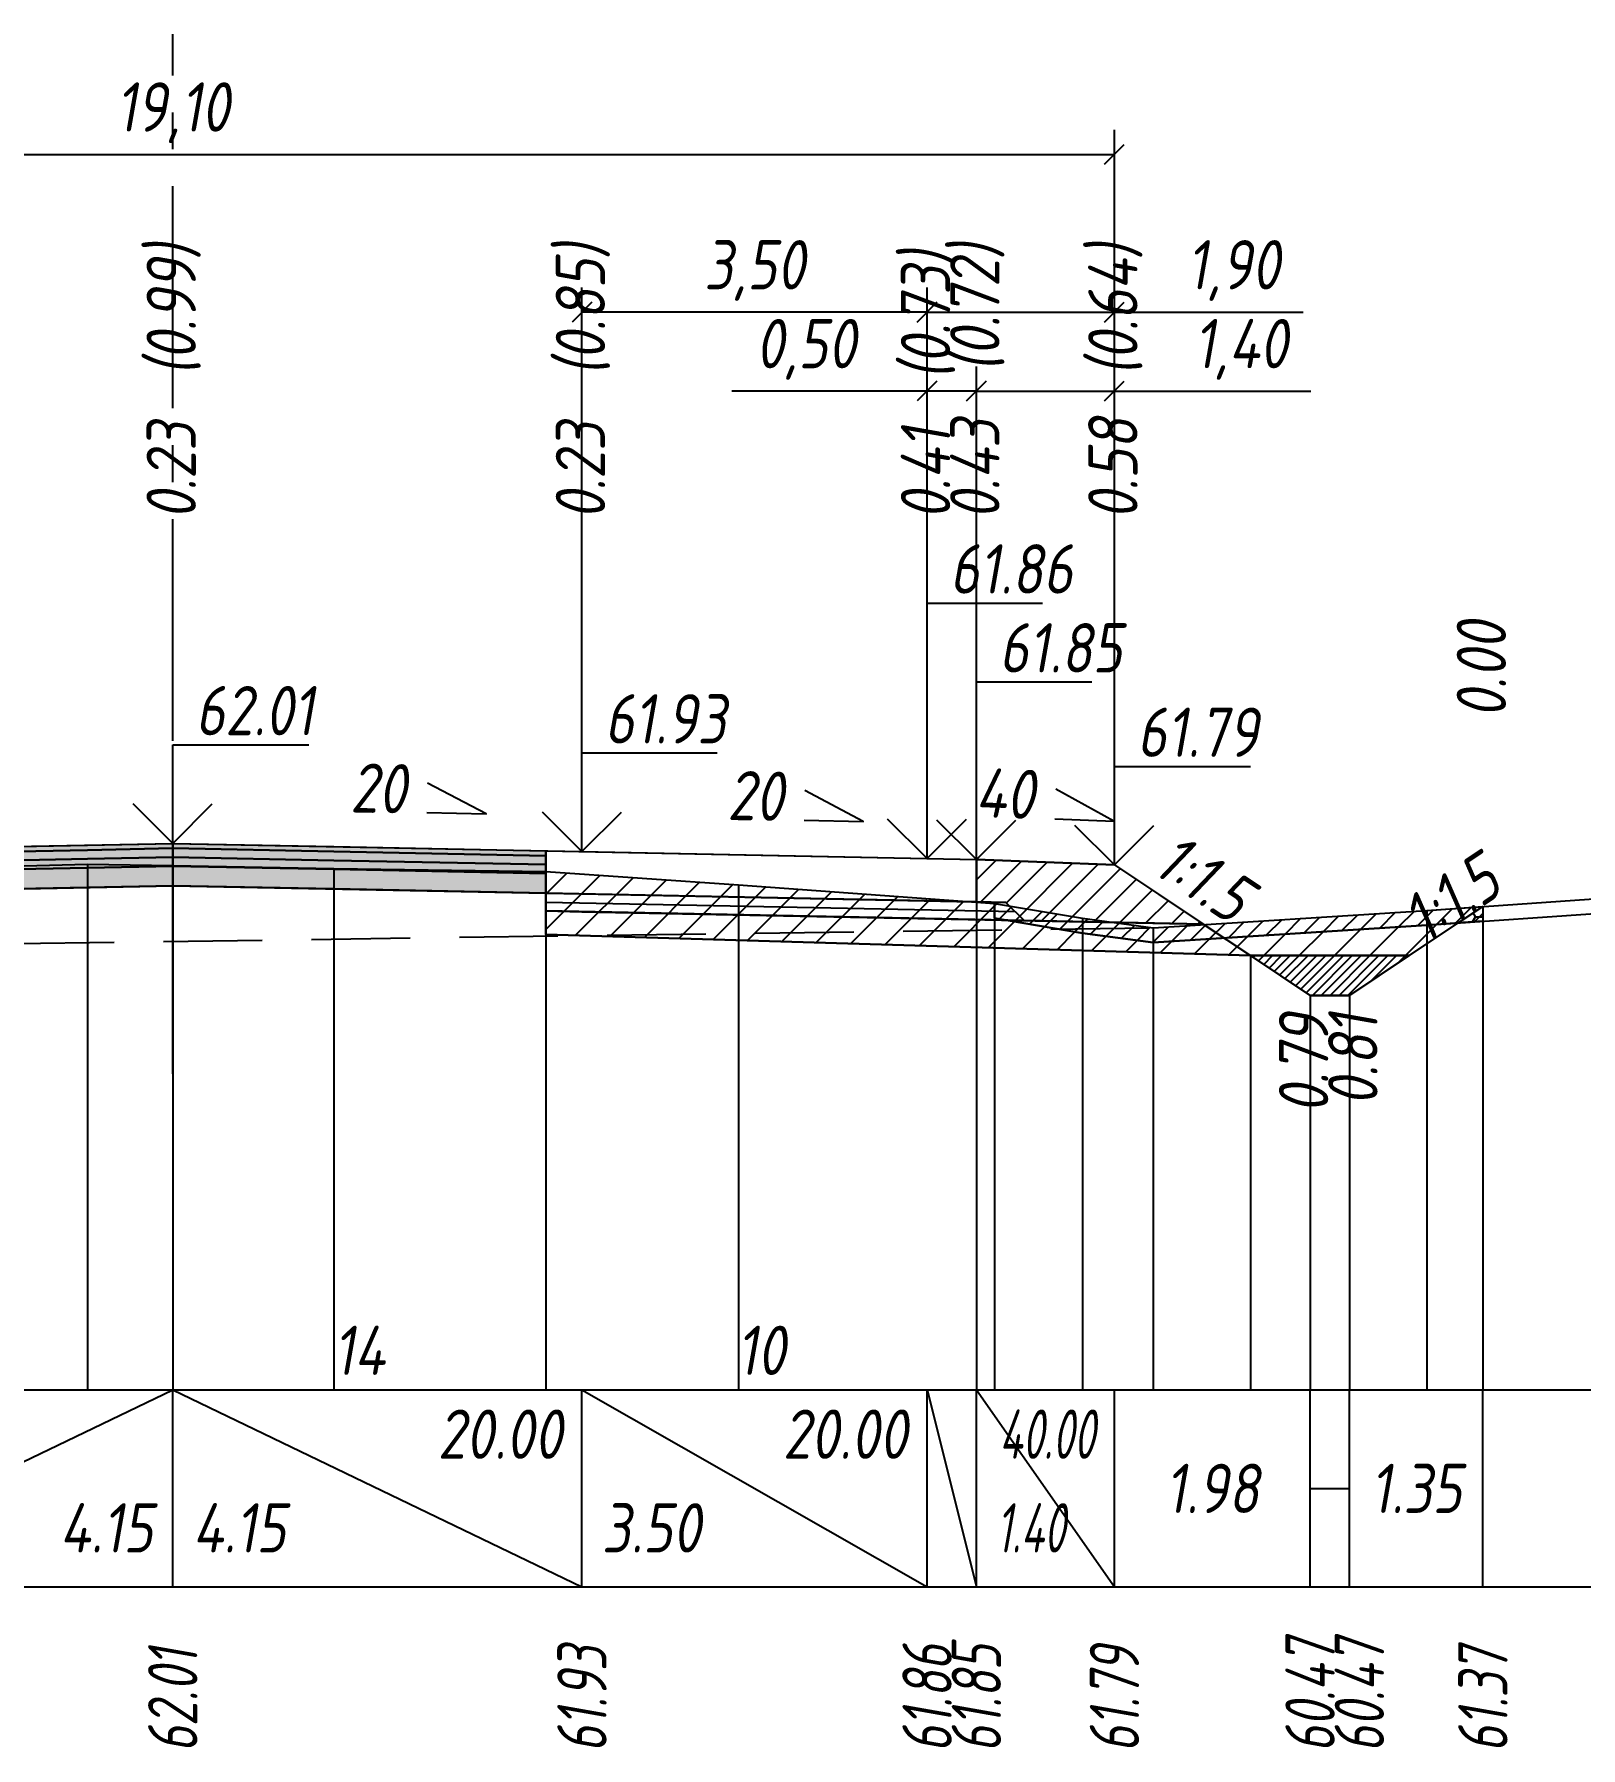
# Model space of a CAD drawing. Extents: x -717 to 1451, y -133302 to 233.
# Drawn here: x 152.7 to 231.1, y -49405.2 to -49318.3 of the extents above; entities that cross this region are included whole.
import ezdxf
from ezdxf.enums import TextEntityAlignment as Align

# ---------------------------------------------------------------- set-up
doc = ezdxf.new("R2010")
doc.units = 0
doc.linetypes.add('осевая2', pattern=[1.125, 0.75, -0.125, 0.125, -0.125])
doc.linetypes.add('штриховая', pattern=[0.75, 0.5, -0.25])
for name, color, linetype in [('Интерполированный поперечник', 2, 'Continuous'), ('Код_514', 1, 'Continuous'), ('Контур_0', 7, 'Continuous'), ('Контур_2521', 7, 'Continuous'), ('Контур_2564', 7, 'Continuous'), ('Контур_2660', 7, 'Continuous'), ('Контур_2665', 7, 'Continuous'), ('Контур_400', 7, 'Continuous'), ('Контур_508', 7, 'Continuous'), ('Контур_512', 7, 'Continuous'), ('Контур_513', 7, 'Continuous'), ('Контур_818', 7, 'Continuous'), ('Красный поперечник', 1, 'Continuous'), ('Объём_2501', 7, 'Continuous'), ('Объём_2564', 7, 'Continuous'), ('Объём_2650', 7, 'Continuous'), ('Объём_2660', 7, 'Continuous'), ('Объём_2661', 7, 'Continuous'), ('Объём_2662', 7, 'Continuous'), ('Объём_2663', 7, 'Continuous'), ('Объём_2664', 7, 'Continuous'), ('Объём_2665', 7, 'Continuous'), ('Объём_2666', 7, 'Continuous'), ('Объём_2667', 7, 'Continuous'), ('Объём_2668', 7, 'Continuous'), ('Объём_2669', 7, 'Continuous'), ('Объём_2675', 7, 'Continuous'), ('Объём_2753', 7, 'Continuous'), ('Ось', 1, 'осевая2'), ('Откосы', 7, 'Continuous'), ('Отметки покрытия', 7, 'Continuous'), ('Рабочие отметки', 7, 'Continuous'), ('Рабочие отметки доп.', 7, 'Continuous'), ('Слои выравнивания', 7, 'Continuous'), ('Таблица', 7, 'Continuous'), ('Уклоны проезжей части', 7, 'Continuous'), ('Черный поперечник', 3, 'Continuous')]:
    doc.layers.add(name, color=color, linetype=linetype)
for name, color, linetype, true_color in [('Контур_2540', 2, 'Continuous', 0xffff00), ('Контур_2560', 2, 'Continuous', 0xffff00), ('Контур_2561', 7, 'Continuous', 0xff8040), ('Контур_2562', 3, 'Continuous', 0x00ff00), ('Контур_2563', 7, 'Continuous', 0xff8000), ('Контур_2570', 7, 'Continuous', 0x80ff00), ('Контур_2725', 7, 'Continuous', 0x323232), ('Контур_2736', 4, 'Continuous', 0x00ffff), ('Контур_2737', 4, 'Continuous', 0x00ffff), ('Контур_2738', 4, 'Continuous', 0x00ffff), ('Контур_2739', 4, 'Continuous', 0x00ffff), ('Контур_2741', 4, 'Continuous', 0x00ffff), ('Контур_2742', 4, 'Continuous', 0x00ffff), ('Контур_2743', 4, 'Continuous', 0x00ffff), ('Контур_2744', 7, 'Continuous', 0xa4ffff), ('Контур_2745', 7, 'Continuous', 0xa4ffff), ('Контур_2747', 4, 'Continuous', 0x00ffff), ('Контур_2748', 4, 'Continuous', 0x00ffff), ('Контур_2749', 4, 'Continuous', 0x00ffff), ('Контур_2750', 4, 'Continuous', 0x00ffff), ('Контур_2751', 4, 'Continuous', 0x00ffff), ('Контур_2752', 4, 'Continuous', 0x00ffff), ('Контур_2760', 7, 'Continuous', 0x323232), ('Контур_2761', 7, 'Continuous', 0x323232), ('Контур_2762', 7, 'Continuous', 0x323232), ('Контур_2763', 7, 'Continuous', 0x323232), ('Контур_402', 7, 'Continuous', 0xff6464), ('Контур_703', 4, 'Continuous', 0x00ffff), ('Контур_705', 4, 'Continuous', 0x00ffff), ('Контур_707', 4, 'Continuous', 0x00ffff), ('Контур_720', 131, 'Continuous', 0xaaffff), ('Объём_2500', 7, 'Continuous', 0xc0c0c0), ('Объём_2520', 7, 'Continuous', 0x80ffff), ('Объём_2540', 2, 'Continuous', 0xffff00), ('Объём_2560', 2, 'Continuous', 0xffff00), ('Объём_2561', 7, 'Continuous', 0xff8040), ('Объём_2562', 3, 'Continuous', 0x00ff00), ('Объём_2563', 7, 'Continuous', 0xff8000), ('Объём_2570', 7, 'Continuous', 0x80ff00), ('Объём_2600', 7, 'Continuous', 0x808000), ('Объём_2620', 2, 'Continuous', 0xffff00), ('Объём_2746', 2, 'Continuous', 0xffff00)]:
    doc.layers.add(name, color=color, linetype=linetype, true_color=true_color)
doc.styles.get("Standard").update_dxf_attribs({"font": 'txt', "height": 2.5})
doc.styles.add('М', font='romand.shx', dxfattribs={"width": 0.8, "oblique": 10, "height": 2.5})
doc.dimstyles.new('ISO-25', dxfattribs={"dimtxt": 2.5, "dimasz": 2.5, "dimexe": 1.25, "dimexo": 0.625, "dimtad": 1, "dimtxsty": 'Standard', "dimcen": 2.5, "dimadec": 0, "dimazin": 0, "dimtfac": 1, "dimtmove": 0, "dimatfit": 3, "dimfxl": 1, "dimarcsym": 0})

# ---------------------------------------------------------------- blocks, each defined once
blk = doc.blocks.new('_Oblique')
at = {"color": 0, "linetype": 'ByBlock', "lineweight": -2}
blk.add_line((-0.5, -0.5), (0.5, 0.5), dxfattribs=at)
blk = doc.blocks.new('*D1170')
at = {"color": 0, "lineweight": -2, "transparency": 16777216}
for p, q in [((200.442, -49359.544), (200.442, -49335.104)), ((207.442, -49359.824), (207.442, -49335.104)), ((200.442, -49336.354), (207.442, -49336.354)), ((207.442, -49336.354), (217.396, -49336.354))]:
    blk.add_line(p, q, dxfattribs=at)
at = {"layer": 'Defpoints', "color": 0, "transparency": 16777216}
for p in [(207.442, -49336.354), (200.442, -49360.169), (207.442, -49360.449)]:
    blk.add_point(p, dxfattribs=at)
at = {"color": 0, "lineweight": -2, "transparency": 16777216, "rotation": 180}
blk.add_blockref('_Oblique', (200.442, -49336.354), dxfattribs=at)
at = {"color": 0, "lineweight": -2, "transparency": 16777216}
blk.add_blockref('_Oblique', (207.442, -49336.354), dxfattribs=at)
at = {"color": 0, "transparency": 16777216, "insert": (213.856, -49334.241), "char_height": 2.5, "width": 8.75, "attachment_point": 5, "style": 'М'}
blk.add_mtext('1,40', dxfattribs=at)
blk = doc.blocks.new('*D1172')
at = {"color": 0, "lineweight": -2, "transparency": 16777216}
for p, q in [((197.942, -49359.494), (197.942, -49335.104)), ((200.442, -49359.544), (200.442, -49335.104)), ((197.942, -49336.354), (188.04, -49336.354)), ((200.442, -49336.354), (197.942, -49336.354))]:
    blk.add_line(p, q, dxfattribs=at)
at = {"layer": 'Defpoints', "color": 0, "transparency": 16777216}
for p in [(200.442, -49336.354), (197.942, -49360.119), (200.442, -49360.169)]:
    blk.add_point(p, dxfattribs=at)
at = {"color": 0, "lineweight": -2, "transparency": 16777216, "rotation": 180}
blk.add_blockref('_Oblique', (197.942, -49336.354), dxfattribs=at)
at = {"color": 0, "lineweight": -2, "transparency": 16777216}
blk.add_blockref('_Oblique', (200.442, -49336.354), dxfattribs=at)
at = {"color": 0, "transparency": 16777216, "insert": (191.801, -49334.241), "char_height": 2.5, "width": 9.16667, "attachment_point": 5, "style": 'М'}
blk.add_mtext('0,50', dxfattribs=at)
blk = doc.blocks.new('*D1174')
at = {"color": 0, "lineweight": -2, "transparency": 16777216}
for p, q in [((180.442, -49359.144), (180.442, -49331.104)), ((197.942, -49359.494), (197.942, -49331.104)), ((197.942, -49332.354), (180.442, -49332.354))]:
    blk.add_line(p, q, dxfattribs=at)
at = {"layer": 'Defpoints', "color": 0, "transparency": 16777216}
for p in [(180.442, -49332.354), (180.442, -49359.769), (197.942, -49360.119)]:
    blk.add_point(p, dxfattribs=at)
at = {"color": 0, "lineweight": -2, "transparency": 16777216, "rotation": 180}
blk.add_blockref('_Oblique', (180.442, -49332.354), dxfattribs=at)
at = {"color": 0, "lineweight": -2, "transparency": 16777216}
blk.add_blockref('_Oblique', (197.942, -49332.354), dxfattribs=at)
at = {"color": 0, "transparency": 16777216, "insert": (189.192, -49330.241), "char_height": 2.5, "width": 9.58333, "attachment_point": 5, "style": 'М'}
blk.add_mtext('3,50', dxfattribs=at)
blk = doc.blocks.new('*D1175')
at = {"color": 0, "lineweight": -2, "transparency": 16777216}
for p, q in [((197.942, -49359.494), (197.942, -49331.104)), ((207.442, -49359.824), (207.442, -49331.104)), ((197.942, -49332.354), (207.442, -49332.354)), ((207.442, -49332.354), (217.013, -49332.354))]:
    blk.add_line(p, q, dxfattribs=at)
at = {"layer": 'Defpoints', "color": 0, "transparency": 16777216}
for p in [(197.942, -49332.354), (197.942, -49360.119), (207.442, -49360.449)]:
    blk.add_point(p, dxfattribs=at)
at = {"color": 0, "lineweight": -2, "transparency": 16777216, "rotation": 180}
blk.add_blockref('_Oblique', (197.942, -49332.354), dxfattribs=at)
at = {"color": 0, "lineweight": -2, "transparency": 16777216}
blk.add_blockref('_Oblique', (207.442, -49332.354), dxfattribs=at)
at = {"color": 0, "transparency": 16777216, "insert": (213.473, -49330.241), "char_height": 2.5, "width": 8.75, "attachment_point": 5, "style": 'М'}
blk.add_mtext('1,90', dxfattribs=at)
blk = doc.blocks.new('*D1177')
at = {"color": 0, "lineweight": -2, "transparency": 16777216}
for p, q in [((111.942, -49359.824), (111.942, -49323.104)), ((207.442, -49359.824), (207.442, -49323.104)), ((111.942, -49324.354), (207.442, -49324.354))]:
    blk.add_line(p, q, dxfattribs=at)
at = {"layer": 'Defpoints', "color": 0, "transparency": 16777216}
for p in [(207.442, -49324.354), (111.942, -49360.449), (207.442, -49360.449)]:
    blk.add_point(p, dxfattribs=at)
at = {"color": 0, "lineweight": -2, "transparency": 16777216, "rotation": 180}
blk.add_blockref('_Oblique', (111.942, -49324.354), dxfattribs=at)
at = {"color": 0, "lineweight": -2, "transparency": 16777216}
blk.add_blockref('_Oblique', (207.442, -49324.354), dxfattribs=at)
at = {"color": 0, "transparency": 16777216, "insert": (159.692, -49322.241), "char_height": 2.5, "width": 10.41667, "attachment_point": 5, "style": 'М'}
blk.add_mtext('19,10', dxfattribs=at)

msp = doc.modelspace()

# ---------------------------------------------------------------- hatches: boundary and pattern name
at = {"layer": 'Объём_2563'}
h = msp.add_hatch(dxfattribs=at)
h.set_pattern_fill('ANSI31', color=256, scale=0.3)
h.paths.add_polyline_path([(202.861, -49363.205), (201.942, -49362.287), (200.442, -49362.257), (200.442, -49360.107), (207.442, -49360.387), (211.942, -49363.387)])
at = {"layer": 'Объём_2570'}
h = msp.add_hatch(dxfattribs=at)
h.set_pattern_fill('ANSI31', color=256, scale=0.2)
h.paths.add_polyline_path([(226.126, -49363.241), (223.282, -49363.438), (209.404, -49364.317), (205.825, -49363.84), (201.367, -49363.091), (201.367, -49362.341), (205.825, -49363.09), (209.404, -49363.567), (223.282, -49362.688), (226.126, -49362.491)])
at = {"layer": 'Объём_2600'}
h = msp.add_hatch(dxfattribs=at)
h.set_pattern_fill('ANSI31', color=6, scale=0.4)
h.paths.add_polyline_path([(201.367, -49363.091), (205.825, -49363.84), (209.404, -49364.317), (223.282, -49363.438), (224.871, -49363.328), (222.391, -49364.981), (214.334, -49364.981), (178.612, -49363.909), (178.612, -49360.716), (188.378, -49361.396), (201.367, -49362.341)])
h = msp.add_hatch(dxfattribs=at)
h.set_pattern_fill('HONEY', color=5, scale=0.3)
h.paths.add_polyline_path([(224.871, -49363.328), (226.126, -49362.491), (226.126, -49363.241)])
at = {"layer": 'Объём_2620'}
h = msp.add_hatch(dxfattribs=at)
h.set_pattern_fill('ANSI31', color=2, scale=0.1)
h.paths.add_polyline_path([(214.334, -49364.981), (222.391, -49364.981), (219.362, -49367), (217.362, -49367)])
at = {"layer": 'Слои выравнивания'}
for color, points in [(2, [(132.861, -49359.828), (138.942, -49359.707), (143.147, -49359.622), (155.373, -49359.378), (159.692, -49359.292), (159.692, -49359.542), (155.373, -49359.628), (143.147, -49359.872), (138.942, -49359.957), (132.861, -49360.078)]), (3, [(132.861, -49360.078), (138.942, -49359.957), (143.147, -49359.872), (155.373, -49359.628), (159.692, -49359.542), (159.692, -49359.992), (155.373, -49360.078), (143.147, -49360.322), (138.942, -49360.407), (132.861, -49360.528)]), (2, [(159.692, -49359.292), (167.855, -49359.455), (178.612, -49359.67), (178.612, -49359.92), (167.855, -49359.705), (159.692, -49359.542)]), (3, [(159.692, -49359.542), (167.855, -49359.705), (178.612, -49359.92), (178.612, -49360.37), (167.855, -49360.155), (159.692, -49359.992)]), (4, [(132.861, -49360.528), (138.942, -49360.407), (143.147, -49360.322), (155.373, -49360.078), (159.692, -49359.992), (159.692, -49360.442), (155.373, -49360.528), (143.147, -49360.772), (138.942, -49360.857), (132.861, -49360.978)]), (5, [(132.861, -49360.978), (138.942, -49360.857), (143.147, -49360.772), (155.373, -49360.528), (159.692, -49360.442), (159.692, -49361.442), (155.373, -49361.528), (143.147, -49361.772), (138.942, -49361.857), (132.861, -49361.978)]), (4, [(159.692, -49359.992), (167.855, -49360.155), (178.612, -49360.37), (178.612, -49360.82), (167.855, -49360.605), (159.692, -49360.442)]), (5, [(159.692, -49360.442), (167.855, -49360.605), (178.612, -49360.82), (178.612, -49361.82), (167.855, -49361.605), (159.692, -49361.442)])]:
    msp.add_hatch(color=color, dxfattribs=at).paths.add_polyline_path(points)

# ---------------------------------------------------------------- linework, layer by layer
at = {"layer": 'Интерполированный поперечник', "linetype": 'штриховая', "ltscale": 10, "flags": 128}
msp.add_lwpolyline([(91.735, -49365.199), (209.404, -49363.567)], dxfattribs=at)
at = {"layer": 'Код_514'}
for p, q in [((138.942, -49397), (159.692, -49387)), ((159.692, -49397), (159.692, -49387)), ((159.692, -49387), (180.442, -49397)), ((180.442, -49397), (180.442, -49387)), ((180.442, -49387), (197.942, -49397)), ((197.942, -49397), (197.942, -49387)), ((197.942, -49387), (200.442, -49397)), ((200.442, -49397), (200.442, -49387)), ((200.442, -49387), (207.442, -49397)), ((207.442, -49397), (207.442, -49387)), ((217.362, -49397), (217.362, -49387)), ((219.362, -49397), (219.362, -49387)), ((226.126, -49397), (226.126, -49387)), ((217.362, -49392), (219.362, -49392))]:
    msp.add_line(p, q, dxfattribs=at)
at = {"layer": 'Контур_0', "flags": 128}
for points in [[(178.612, -49359.67), (200.442, -49360.107), (200.442, -49362.257), (178.612, -49361.82), (178.612, -49359.67), (178.612, -49359.67)], [(207.442, -49360.387), (211.969, -49363.404), (211.969, -49363.404), (211.969, -49363.404), (211.969, -49363.404), (211.969, -49363.404), (211.969, -49363.404), (211.969, -49363.404), (211.969, -49363.404), (211.969, -49363.404), (211.969, -49363.404), (211.969, -49363.404), (211.969, -49363.404), (211.969, -49363.404), (211.969, -49363.404), (217.362, -49367)], [(207.442, -49360.387), (211.969, -49363.404), (211.969, -49363.404), (211.969, -49363.404), (211.969, -49363.404), (211.969, -49363.404), (211.969, -49363.404), (211.969, -49363.404), (211.969, -49363.404), (211.969, -49363.404), (211.969, -49363.404), (211.969, -49363.404), (211.969, -49363.404), (211.969, -49363.404), (211.969, -49363.404), (217.362, -49367), (219.362, -49367), (226.126, -49362.491), (226.126, -49362.491), (226.126, -49362.491), (226.126, -49362.491), (226.126, -49362.491), (226.126, -49362.491), (226.126, -49362.491), (226.126, -49362.491), (226.126, -49362.491), (226.126, -49362.491), (226.126, -49362.491), (226.126, -49362.491), (226.126, -49362.491)], [(180.442, -49361.857), (201.942, -49362.287), (202.861, -49363.205), (178.612, -49362.72), (178.612, -49361.82), (180.442, -49361.857), (180.442, -49361.857)], [(200.442, -49362.257), (201.942, -49362.287), (202.861, -49363.205), (211.942, -49363.387)]]:
    msp.add_lwpolyline(points, dxfattribs=at)
at = {"layer": 'Контур_2521', "color": 250, "flags": 128}
msp.add_lwpolyline([(178.612, -49362.27), (202.401, -49362.746)], dxfattribs=at)
at = {"layer": 'Контур_2540', "flags": 128}
msp.add_lwpolyline([(180.442, -49362.757), (211.942, -49363.387), (214.334, -49364.981), (178.612, -49363.909), (178.612, -49362.72), (180.442, -49362.757), (180.442, -49362.757)], dxfattribs=at)
at = {"layer": 'Контур_2560', "flags": 128}
msp.add_lwpolyline([(200.442, -49360.107), (207.442, -49360.387), (207.442, -49360.387), (207.442, -49360.387)], dxfattribs=at)
at = {"layer": 'Контур_2561', "flags": 128}
msp.add_lwpolyline([(200.442, -49360.107), (200.442, -49360.107), (207.442, -49360.387), (207.442, -49360.387), (200.442, -49360.107)], dxfattribs=at)
at = {"layer": 'Контур_2562', "flags": 128}
msp.add_lwpolyline([(207.442, -49360.387), (207.442, -49360.387), (207.442, -49360.387), (207.442, -49360.387), (207.442, -49360.387)], dxfattribs=at)
at = {"layer": 'Контур_2563', "flags": 128}
msp.add_lwpolyline([(202.861, -49363.205), (201.942, -49362.287), (200.442, -49362.257), (200.442, -49360.107), (207.442, -49360.387), (211.942, -49363.387), (202.861, -49363.205), (202.861, -49363.205)], dxfattribs=at)
at = {"layer": 'Контур_2564', "flags": 128}
msp.add_lwpolyline([(200.442, -49360.107), (207.442, -49360.387)], dxfattribs=at)
at = {"layer": 'Контур_2570', "flags": 128}
msp.add_lwpolyline([(80, -49365.961), (84.578, -49365.758), (89.065, -49365.996), (91.735, -49365.949), (91.735, -49365.949), (98.522, -49364.734), (110.558, -49363.008), (110.558, -49362.258), (120.976, -49361.743), (132.861, -49360.93), (143.147, -49360.671), (155.373, -49360.341), (159.692, -49360.417), (167.855, -49360.56), (178.612, -49360.716), (188.378, -49361.396), (201.367, -49362.341), (201.367, -49363.091), (205.825, -49363.84), (209.404, -49364.317), (209.404, -49364.317), (223.282, -49363.438), (251.126, -49361.506)], dxfattribs=at)
at = {"layer": 'Контур_2660', "flags": 128}
msp.add_lwpolyline([(178.612, -49363.909), (214.334, -49364.981)], dxfattribs=at)
at = {"layer": 'Контур_2665', "flags": 128}
msp.add_lwpolyline([(207.442, -49360.387), (207.442, -49360.387)], dxfattribs=at)
at = {"layer": 'Контур_2725', "flags": 128}
msp.add_lwpolyline([(132.861, -49361.978), (138.942, -49361.857), (143.147, -49361.772), (155.373, -49361.528), (159.692, -49361.442), (167.855, -49361.605), (178.612, -49361.82)], dxfattribs=at)
at = {"layer": 'Контур_2736', "flags": 128}
for points in [[(207.442, -49360.387), (211.969, -49363.404)], [(211.969, -49363.404), (217.362, -49367)]]:
    msp.add_lwpolyline(points, dxfattribs=at)
at = {"layer": 'Контур_2737', "flags": 128}
msp.add_lwpolyline([(211.969, -49363.404), (211.969, -49363.404)], dxfattribs=at)
at = {"layer": 'Контур_2738', "flags": 128}
msp.add_lwpolyline([(211.969, -49363.404), (211.969, -49363.404)], dxfattribs=at)
at = {"layer": 'Контур_2739', "flags": 128}
msp.add_lwpolyline([(211.969, -49363.404), (211.969, -49363.404)], dxfattribs=at)
at = {"layer": 'Контур_2741', "flags": 128}
msp.add_lwpolyline([(226.126, -49362.491), (226.126, -49362.491)], dxfattribs=at)
at = {"layer": 'Контур_2742', "flags": 128}
msp.add_lwpolyline([(226.126, -49362.491), (226.126, -49362.491)], dxfattribs=at)
at = {"layer": 'Контур_2743', "flags": 128}
msp.add_lwpolyline([(226.126, -49362.491), (226.126, -49362.491)], dxfattribs=at)
at = {"layer": 'Контур_2744', "flags": 128}
msp.add_lwpolyline([(226.126, -49362.491), (226.126, -49362.491)], dxfattribs=at)
msp.add_lwpolyline([(226.126, -49362.491), (226.126, -49362.491)], dxfattribs=at)
msp.add_lwpolyline([(226.126, -49362.491), (226.126, -49362.491)], dxfattribs=at)
msp.add_lwpolyline([(226.126, -49362.491), (226.126, -49362.491)], dxfattribs=at)
msp.add_lwpolyline([(226.126, -49362.491), (226.126, -49362.491)], dxfattribs=at)
msp.add_lwpolyline([(226.126, -49362.491), (226.126, -49362.491)], dxfattribs=at)
at = {"layer": 'Контур_2745', "flags": 128}
msp.add_lwpolyline([(211.969, -49363.404), (211.969, -49363.404)], dxfattribs=at)
msp.add_lwpolyline([(211.969, -49363.404), (211.969, -49363.404)], dxfattribs=at)
msp.add_lwpolyline([(211.969, -49363.404), (211.969, -49363.404)], dxfattribs=at)
msp.add_lwpolyline([(211.969, -49363.404), (211.969, -49363.404)], dxfattribs=at)
msp.add_lwpolyline([(211.969, -49363.404), (211.969, -49363.404)], dxfattribs=at)
msp.add_lwpolyline([(211.969, -49363.404), (211.969, -49363.404)], dxfattribs=at)
at = {"layer": 'Контур_2747', "flags": 128}
msp.add_lwpolyline([(211.969, -49363.404), (211.969, -49363.404)], dxfattribs=at)
at = {"layer": 'Контур_2748', "flags": 128}
msp.add_lwpolyline([(211.969, -49363.404), (211.969, -49363.404)], dxfattribs=at)
at = {"layer": 'Контур_2749', "flags": 128}
msp.add_lwpolyline([(211.969, -49363.404), (211.969, -49363.404)], dxfattribs=at)
at = {"layer": 'Контур_2750', "flags": 128}
msp.add_lwpolyline([(226.126, -49362.491), (226.126, -49362.491)], dxfattribs=at)
at = {"layer": 'Контур_2751', "flags": 128}
msp.add_lwpolyline([(226.126, -49362.491), (226.126, -49362.491)], dxfattribs=at)
at = {"layer": 'Контур_2752', "flags": 128}
msp.add_lwpolyline([(226.126, -49362.491), (226.126, -49362.491)], dxfattribs=at)
at = {"layer": 'Контур_2760', "flags": 128}
msp.add_lwpolyline([(132.861, -49359.828), (138.942, -49359.707), (143.147, -49359.622), (155.373, -49359.378), (159.692, -49359.292), (167.855, -49359.455), (178.612, -49359.67)], dxfattribs=at)
at = {"layer": 'Контур_2761', "flags": 128}
msp.add_lwpolyline([(132.861, -49360.078), (138.942, -49359.957), (143.147, -49359.872), (155.373, -49359.628), (159.692, -49359.542), (167.855, -49359.705), (178.612, -49359.92)], dxfattribs=at)
at = {"layer": 'Контур_2762', "flags": 128}
msp.add_lwpolyline([(132.861, -49360.528), (138.942, -49360.407), (143.147, -49360.322), (155.373, -49360.078), (159.692, -49359.992), (167.855, -49360.155), (178.612, -49360.37)], dxfattribs=at)
at = {"layer": 'Контур_2763', "flags": 128}
msp.add_lwpolyline([(132.861, -49360.978), (138.942, -49360.857), (143.147, -49360.772), (155.373, -49360.528), (159.692, -49360.442), (167.855, -49360.605), (178.612, -49360.82)], dxfattribs=at)
at = {"layer": 'Контур_400', "flags": 128}
for points in [[(118.942, -49360.107), (121.442, -49360.057), (121.442, -49360.057), (121.442, -49360.057), (121.442, -49360.057), (121.442, -49360.057), (121.442, -49360.057), (138.942, -49359.707), (159.692, -49359.292)], [(159.692, -49359.292), (180.442, -49359.707), (197.942, -49360.057), (197.942, -49360.057), (197.942, -49360.057), (197.942, -49360.057), (197.942, -49360.057), (197.942, -49360.057), (200.442, -49360.107)]]:
    msp.add_lwpolyline(points, dxfattribs=at)
at = {"layer": 'Контур_402', "flags": 128}
msp.add_lwpolyline([(105.051, -49364.981), (132.861, -49364.146), (132.861, -49361.978), (159.692, -49361.442), (178.612, -49361.82), (178.612, -49363.909), (214.334, -49364.981)], dxfattribs=at)
at = {"layer": 'Контур_508', "flags": 128}
msp.add_lwpolyline([(105, -49365.015), (105.051, -49364.981), (132.861, -49364.146), (132.861, -49361.978), (159.692, -49361.442), (178.612, -49361.82), (178.612, -49363.909), (214.334, -49364.981), (217.362, -49367), (219.362, -49367), (226.126, -49362.491)], dxfattribs=at)
at = {"layer": 'Контур_512', "flags": 128}
msp.add_lwpolyline([(178.612, -49363.909), (214.334, -49364.981), (217.362, -49367), (219.362, -49367), (226.126, -49362.491)], dxfattribs=at)
at = {"layer": 'Контур_513', "flags": 128}
msp.add_lwpolyline([(105, -49365.015), (105.051, -49364.981), (132.861, -49364.146), (132.861, -49361.978), (159.692, -49361.442), (178.612, -49361.82), (178.612, -49363.909), (214.334, -49364.981), (217.362, -49367), (219.362, -49367), (226.126, -49362.491)], dxfattribs=at)
at = {"layer": 'Контур_703', "flags": 128}
msp.add_lwpolyline([(207.442, -49360.387), (211.969, -49363.404)], dxfattribs=at)
at = {"layer": 'Контур_705', "flags": 128}
msp.add_lwpolyline([(211.969, -49363.404), (211.969, -49363.404)], dxfattribs=at)
at = {"layer": 'Контур_707', "flags": 128}
msp.add_lwpolyline([(219.362, -49367), (226.126, -49362.491)], dxfattribs=at)
at = {"layer": 'Контур_720', "flags": 128}
msp.add_lwpolyline([(217.362, -49367), (219.362, -49367)], dxfattribs=at)
at = {"layer": 'Контур_818', "flags": 128}
msp.add_lwpolyline([(105, -49363.805), (110.558, -49363.008), (110.558, -49362.258), (120.976, -49361.743), (132.861, -49360.93), (143.147, -49360.671), (155.373, -49360.341), (159.692, -49360.417), (167.855, -49360.56), (178.612, -49360.716), (188.378, -49361.396), (201.367, -49362.341), (201.367, -49363.091), (205.825, -49363.84), (209.404, -49364.317), (209.404, -49364.317), (223.282, -49363.438), (226.126, -49363.241)], dxfattribs=at)
at = {"layer": 'Красный поперечник'}
for p, q in [((138.942, -49359.707), (159.692, -49359.292)), ((159.692, -49359.292), (180.442, -49359.707)), ((180.442, -49359.707), (197.942, -49360.057)), ((197.942, -49360.057), (200.442, -49360.107)), ((200.442, -49360.107), (207.442, -49360.387)), ((207.442, -49360.387), (217.362, -49367)), ((219.362, -49367), (226.126, -49362.491)), ((226.126, -49362.491), (226.126, -49387)), ((178.612, -49363.909), (178.612, -49387)), ((214.334, -49364.981), (214.334, -49387)), ((217.362, -49367), (217.362, -49387)), ((217.362, -49367), (219.362, -49367)), ((219.362, -49367), (219.362, -49387))]:
    msp.add_line(p, q, dxfattribs=at)
at = {"layer": 'Объём_2500', "flags": 128}
msp.add_lwpolyline([(178.612, -49359.67), (200.442, -49360.107), (200.442, -49362.257), (178.612, -49361.82), (178.612, -49359.67), (178.612, -49359.67)], dxfattribs=at)
at = {"layer": 'Объём_2501', "flags": 128}
for points in [[(118.942, -49360.107), (121.442, -49360.057), (121.442, -49360.057), (121.442, -49360.057), (121.442, -49360.057), (121.442, -49360.057), (121.442, -49360.057), (138.942, -49359.707), (159.692, -49359.292)], [(159.692, -49359.292), (180.442, -49359.707), (197.942, -49360.057), (197.942, -49360.057), (197.942, -49360.057), (197.942, -49360.057), (197.942, -49360.057), (197.942, -49360.057), (200.442, -49360.107)]]:
    msp.add_lwpolyline(points, dxfattribs=at)
at = {"layer": 'Объём_2520', "color": 250, "flags": 128}
msp.add_lwpolyline([(180.442, -49361.857), (201.942, -49362.287), (202.861, -49363.205), (178.612, -49362.72), (178.612, -49361.82), (180.442, -49361.857), (180.442, -49361.857)], dxfattribs=at)
at = {"layer": 'Объём_2540', "flags": 128}
msp.add_lwpolyline([(180.442, -49362.757), (211.942, -49363.387), (214.334, -49364.981), (178.612, -49363.909), (178.612, -49362.72), (180.442, -49362.757), (180.442, -49362.757)], dxfattribs=at)
at = {"layer": 'Объём_2560', "flags": 128}
msp.add_lwpolyline([(200.442, -49360.107), (207.442, -49360.387), (207.442, -49360.387), (207.442, -49360.387)], dxfattribs=at)
at = {"layer": 'Объём_2561', "flags": 128}
msp.add_lwpolyline([(200.442, -49360.107), (200.442, -49360.107), (207.442, -49360.387), (207.442, -49360.387), (200.442, -49360.107)], dxfattribs=at)
at = {"layer": 'Объём_2562', "flags": 128}
msp.add_lwpolyline([(207.442, -49360.387), (207.442, -49360.387), (207.442, -49360.387), (207.442, -49360.387), (207.442, -49360.387)], dxfattribs=at)
at = {"layer": 'Объём_2563', "color": 250, "flags": 128}
msp.add_lwpolyline([(202.861, -49363.205), (201.942, -49362.287), (200.442, -49362.257), (200.442, -49360.107), (207.442, -49360.387), (211.942, -49363.387), (202.861, -49363.205), (202.861, -49363.205)], dxfattribs=at)
at = {"layer": 'Объём_2564', "flags": 128}
msp.add_lwpolyline([(200.442, -49360.107), (207.442, -49360.387)], dxfattribs=at)
at = {"layer": 'Объём_2570', "flags": 128}
msp.add_lwpolyline([(226.126, -49363.241), (223.282, -49363.438), (209.404, -49364.317), (205.825, -49363.84), (201.367, -49363.091), (201.367, -49362.341), (205.825, -49363.09), (209.404, -49363.567), (223.282, -49362.688), (226.126, -49362.491), (226.126, -49363.241), (226.126, -49363.241)], dxfattribs=at)
at = {"layer": 'Объём_2600', "color": 5, "flags": 128}
msp.add_lwpolyline([(224.871, -49363.328), (226.126, -49362.491), (226.126, -49363.241), (224.871, -49363.328), (224.871, -49363.328)], dxfattribs=at)
at = {"layer": 'Объём_2620', "flags": 128}
msp.add_lwpolyline([(214.334, -49364.981), (222.391, -49364.981), (219.362, -49367), (217.362, -49367), (214.334, -49364.981), (214.334, -49364.981)], dxfattribs=at)
at = {"layer": 'Объём_2650', "color": 6, "flags": 128}
msp.add_lwpolyline([(201.367, -49363.091), (205.825, -49363.84), (209.404, -49364.317), (223.282, -49363.438), (224.871, -49363.328), (222.391, -49364.981), (214.334, -49364.981), (178.612, -49363.909), (178.612, -49360.716), (188.378, -49361.396), (201.367, -49362.341), (201.367, -49363.091), (201.367, -49363.091)], dxfattribs=at)
at = {"layer": 'Объём_2660', "flags": 128}
msp.add_lwpolyline([(178.612, -49363.909), (214.334, -49364.981)], dxfattribs=at)
at = {"layer": 'Объём_2661', "flags": 128}
msp.add_lwpolyline([(207.442, -49360.387), (211.969, -49363.404), (214.334, -49364.981)], dxfattribs=at)
at = {"layer": 'Объём_2662', "flags": 128}
msp.add_lwpolyline([(222.391, -49364.981), (226.126, -49362.491)], dxfattribs=at)
at = {"layer": 'Объём_2663', "flags": 128}
for points in [[(214.334, -49364.981), (217.362, -49367)], [(219.362, -49367), (222.391, -49364.981)]]:
    msp.add_lwpolyline(points, dxfattribs=at)
at = {"layer": 'Объём_2664', "flags": 128}
msp.add_lwpolyline([(217.362, -49367), (219.362, -49367)], dxfattribs=at)
at = {"layer": 'Объём_2665', "flags": 128}
msp.add_lwpolyline([(207.442, -49360.387), (207.442, -49360.387)], dxfattribs=at)
at = {"layer": 'Объём_2666', "flags": 128}
for points in [[(207.442, -49360.387), (211.969, -49363.404)], [(211.969, -49363.404), (214.334, -49364.981)]]:
    msp.add_lwpolyline(points, dxfattribs=at)
at = {"layer": 'Объём_2667', "flags": 128}
for points in [[(226.126, -49362.491), (226.126, -49362.491)], [(211.969, -49363.404), (211.969, -49363.404)]]:
    msp.add_lwpolyline(points, dxfattribs=at)
at = {"layer": 'Объём_2668', "flags": 128}
for points in [[(226.126, -49362.491), (226.126, -49362.491)], [(211.969, -49363.404), (211.969, -49363.404)]]:
    msp.add_lwpolyline(points, dxfattribs=at)
at = {"layer": 'Объём_2669', "flags": 128}
for points in [[(226.126, -49362.491), (226.126, -49362.491)], [(211.969, -49363.404), (211.969, -49363.404)]]:
    msp.add_lwpolyline(points, dxfattribs=at)
at = {"layer": 'Объём_2675', "flags": 128}
for points in [[(226.126, -49362.491), (226.126, -49362.491)], [(226.126, -49362.491), (226.126, -49362.491)], [(226.126, -49362.491), (226.126, -49362.491)], [(226.126, -49362.491), (226.126, -49362.491)], [(226.126, -49362.491), (226.126, -49362.491)], [(226.126, -49362.491), (226.126, -49362.491)], [(211.969, -49363.404), (211.969, -49363.404)], [(211.969, -49363.404), (211.969, -49363.404)], [(211.969, -49363.404), (211.969, -49363.404)], [(211.969, -49363.404), (211.969, -49363.404)], [(211.969, -49363.404), (211.969, -49363.404)], [(211.969, -49363.404), (211.969, -49363.404)]]:
    msp.add_lwpolyline(points, dxfattribs=at)
at = {"layer": 'Объём_2746', "flags": 128}
msp.add_lwpolyline([(201.367, -49363.091), (205.825, -49363.84), (209.404, -49364.317), (212.996, -49364.089), (214.334, -49364.981), (178.612, -49363.909), (178.612, -49360.716), (188.378, -49361.396), (201.367, -49362.341), (201.367, -49363.091), (201.367, -49363.091)], dxfattribs=at)
at = {"layer": 'Объём_2753', "flags": 128}
msp.add_lwpolyline([(178.612, -49359.67), (178.612, -49359.67)], dxfattribs=at)
at = {"layer": 'Ось', "ltscale": 15}
msp.add_line((159.692, -49370.971), (159.692, -49318.262), dxfattribs=at)
at = {"layer": 'Откосы', "color": 1, "flags": 128}
for points in [[(172.58, -49357.732), (175.58, -49357.792), (172.61, -49356.233)], [(191.705, -49358.115), (194.705, -49358.175), (191.735, -49356.615)], [(204.415, -49358.044), (207.413, -49358.163), (204.475, -49356.545)]]:
    msp.add_lwpolyline(points, dxfattribs=at)
at = {"layer": 'Отметки покрытия', "color": 1}
for p, q in [((197.942, -49360.057), (197.942, -49347.107)), ((197.942, -49347.107), (203.792, -49347.107)), ((200.442, -49360.107), (200.442, -49351.107)), ((200.442, -49351.107), (206.292, -49351.107)), ((159.692, -49359.292), (159.692, -49354.292)), ((159.692, -49354.292), (166.592, -49354.292)), ((180.442, -49359.707), (180.442, -49354.707)), ((180.442, -49354.707), (187.292, -49354.707)), ((207.442, -49360.387), (207.442, -49355.387)), ((207.442, -49355.387), (214.342, -49355.387)), ((159.692, -49359.292), (157.692, -49357.292)), ((159.692, -49359.292), (161.692, -49357.292)), ((180.442, -49359.707), (178.442, -49357.707)), ((180.442, -49359.707), (182.442, -49357.707)), ((197.942, -49360.057), (195.942, -49358.057)), ((197.942, -49360.057), (199.942, -49358.057)), ((200.442, -49360.107), (198.442, -49358.107)), ((200.442, -49360.107), (202.442, -49358.107)), ((207.442, -49360.387), (205.442, -49358.387)), ((207.442, -49360.387), (209.442, -49358.387))]:
    msp.add_line(p, q, dxfattribs=at)
at = {"layer": 'Слои выравнивания'}
for p, q in [((159.692, -49359.292), (159.692, -49387)), ((178.612, -49359.67), (178.612, -49387)), ((200.442, -49360.107), (200.442, -49387))]:
    msp.add_line(p, q, dxfattribs=at)
at = {"layer": 'Слои выравнивания', "color": 2, "flags": 128}
for points in [[(132.861, -49359.828), (138.942, -49359.707), (143.147, -49359.622), (155.373, -49359.378), (159.692, -49359.292), (159.692, -49359.542), (155.373, -49359.628), (143.147, -49359.872), (138.942, -49359.957), (132.861, -49360.078)], [(159.692, -49359.292), (167.855, -49359.455), (178.612, -49359.67), (178.612, -49359.92), (167.855, -49359.705), (159.692, -49359.542)]]:
    msp.add_lwpolyline(points, close=True, dxfattribs=at)
at = {"layer": 'Слои выравнивания', "color": 3, "flags": 128}
for points in [[(132.861, -49360.078), (138.942, -49359.957), (143.147, -49359.872), (155.373, -49359.628), (159.692, -49359.542), (159.692, -49359.992), (155.373, -49360.078), (143.147, -49360.322), (138.942, -49360.407), (132.861, -49360.528)], [(159.692, -49359.542), (167.855, -49359.705), (178.612, -49359.92), (178.612, -49360.37), (167.855, -49360.155), (159.692, -49359.992)]]:
    msp.add_lwpolyline(points, close=True, dxfattribs=at)
at = {"layer": 'Слои выравнивания', "color": 4, "flags": 128}
for points in [[(132.861, -49360.528), (138.942, -49360.407), (143.147, -49360.322), (155.373, -49360.078), (159.692, -49359.992), (159.692, -49360.442), (155.373, -49360.528), (143.147, -49360.772), (138.942, -49360.857), (132.861, -49360.978)], [(159.692, -49359.992), (167.855, -49360.155), (178.612, -49360.37), (178.612, -49360.82), (167.855, -49360.605), (159.692, -49360.442)]]:
    msp.add_lwpolyline(points, close=True, dxfattribs=at)
at = {"layer": 'Слои выравнивания', "color": 5, "flags": 128}
for points in [[(132.861, -49360.978), (138.942, -49360.857), (143.147, -49360.772), (155.373, -49360.528), (159.692, -49360.442), (159.692, -49361.442), (155.373, -49361.528), (143.147, -49361.772), (138.942, -49361.857), (132.861, -49361.978)], [(159.692, -49360.442), (167.855, -49360.605), (178.612, -49360.82), (178.612, -49361.82), (167.855, -49361.605), (159.692, -49361.442)]]:
    msp.add_lwpolyline(points, close=True, dxfattribs=at)
at = {"layer": 'Таблица'}
for p, q in [((80, -49387), (251.126, -49387)), ((80, -49397), (251.126, -49397))]:
    msp.add_line(p, q, dxfattribs=at)
at = {"layer": 'Черный поперечник', "color": 7}
for p, q in [((155.373, -49360.341), (155.373, -49387)), ((159.692, -49360.417), (159.692, -49387)), ((167.855, -49360.56), (167.855, -49387)), ((178.612, -49360.716), (178.612, -49387)), ((188.378, -49361.396), (188.378, -49387)), ((201.367, -49362.341), (201.367, -49387)), ((205.825, -49363.09), (205.825, -49387)), ((223.282, -49362.688), (223.282, -49387)), ((209.404, -49363.567), (209.404, -49387))]:
    msp.add_line(p, q, dxfattribs=at)
at = {"layer": 'Черный поперечник', "flags": 128}
msp.add_lwpolyline([(80, -49365.211), (84.578, -49365.008), (89.065, -49365.246), (91.735, -49365.199), (98.522, -49363.984), (110.558, -49362.258), (120.976, -49361.743), (132.861, -49360.93), (143.147, -49360.671), (155.373, -49360.341), (159.692, -49360.417), (167.855, -49360.56), (178.612, -49360.716), (188.378, -49361.396), (201.367, -49362.341), (205.825, -49363.09), (209.404, -49363.567), (223.282, -49362.688), (251.126, -49360.756)], dxfattribs=at)

# ---------------------------------------------------------------- texts
at = {"layer": 'Код_514', "style": 'М', "oblique": 10}
for s, width, p in [('20.00', 0.8, (179.442, -49388)), ('20.00', 0.8, (196.942, -49388)), ('40.00', 0.6, (206.442, -49388))]:
    msp.add_text(s, height=2.5, dxfattribs=dict(at, width=width)).set_placement(p, align=Align.TOP_RIGHT)
at = {"layer": 'Код_514', "style": 'М', "oblique": 10, "width": 0.8}
for s, p in [('1.98', (212.402, -49392)), ('1.35', (222.744, -49392))]:
    msp.add_text(s, height=2.5, dxfattribs=at).set_placement(p, align=Align.MIDDLE_CENTER)
msp.add_text('4.15', height=2.5, dxfattribs=at).set_placement((158.692, -49396), align=Align.BOTTOM_RIGHT)
at = {"layer": 'Код_514', "style": 'М', "oblique": 10}
for s, width, p in [('4.15', 0.8, (160.692, -49396)), ('3.50', 0.8, (181.442, -49396)), ('1.40', 0.6, (201.442, -49396))]:
    msp.add_text(s, height=2.5, dxfattribs=dict(at, width=width)).set_placement(p, align=Align.BOTTOM_LEFT)
at = {"layer": 'Код_514', "style": 'М', "oblique": 10, "width": 0.7}
for s, p in [('61.85', (200.442, -49405.382)), ('60.47', (217.362, -49405.382)), ('60.47', (219.862, -49405.382)), ('62.01', (159.692, -49405.382)), ('61.93', (180.442, -49405.382)), ('61.86', (197.942, -49405.382)), ('61.79', (207.442, -49405.382)), ('61.37', (226.126, -49405.382))]:
    msp.add_text(s, height=2.5, rotation=90, dxfattribs=at).set_placement(p, align=Align.MIDDLE_LEFT)
at = {"layer": 'Отметки покрытия', "color": 1, "style": 'М', "oblique": 10, "width": 0.8}
for s, p in [('61.86', (199.083, -49347.375)), ('61.85', (201.583, -49351.375)), ('62.01', (160.833, -49354.56)), ('61.93', (181.583, -49354.975)), ('61.79', (208.583, -49355.655))]:
    msp.add_text(s, height=2.5, dxfattribs=at).set_placement(p, align=Align.BOTTOM_LEFT)
at = {"layer": 'Рабочие отметки', "color": 1, "style": 'М', "oblique": 10, "width": 0.8}
for s, p in [('0.23', (159.614, -49342.857)), ('0.23', (180.364, -49342.857)), ('0.43', (200.364, -49342.857)), ('0.58', (207.364, -49342.857)), ('0.41', (197.864, -49342.857)), ('0.00', (226.048, -49352.922))]:
    msp.add_text(s, height=2.5, rotation=90, dxfattribs=at).set_placement(p, align=Align.MIDDLE_LEFT)
for s, p in [('0.79', (217.034, -49367.931)), ('0.81', (219.534, -49367.931))]:
    msp.add_text(s, height=2.5, rotation=90, dxfattribs=at).set_placement(p, align=Align.MIDDLE_RIGHT)
at = {"layer": 'Рабочие отметки доп.', "color": 1, "style": 'М', "oblique": 10, "width": 0.8}
for s, p in [('(0.99)', (159.614, -49335.557)), ('(0.85)', (180.364, -49335.557)), ('(0.73)', (197.864, -49335.757)), ('(0.72)', (200.364, -49335.357)), ('(0.64)', (207.364, -49335.557))]:
    msp.add_text(s, height=2.5, rotation=90, dxfattribs=at).set_placement(p, align=Align.MIDDLE_LEFT)
at = {"layer": 'Слои выравнивания', "style": 'М', "oblique": 10, "width": 0.8}
for s, p in [('14', (169.152, -49387)), ('10', (189.527, -49387))]:
    msp.add_text(s, height=2.5, dxfattribs=at).set_placement(p, align=Align.BOTTOM_CENTER)
at = {"layer": 'Уклоны проезжей части', "color": 1, "style": 'М', "oblique": 10, "width": 0.8}
for s, rotation, p in [('20', 358.85423, (170.087, -49358.499)), ('20', 358.85423, (189.212, -49358.882)), ('40', 357.70938, (201.824, -49358.76)), ('1:1.5', 326.30994, (210.893, -49362.717)), ('1:1.5', 33.69007, (225.646, -49363.721))]:
    msp.add_text(s, height=2.5, rotation=rotation, dxfattribs=at).set_placement(p, align=Align.BOTTOM_CENTER)

# ---------------------------------------------------------------- dimensions: what is measured, and where the dimension line sits
at = {"color": 5}
dim = msp.add_linear_dim(base=(207.442, -49324.354), p1=(111.942, -49360.449), p2=(207.442, -49360.449), angle=180, dimstyle='ISO-25', override={"dimasz": 1, "dimlfac": 0.2, "dimzin": 0, "dimtxsty": 'М', "dimblk1": 'Oblique', "dimblk2": 'Oblique', "dimsah": 1}, dxfattribs=at)
dim.commit()
dim.dimension.update_dxf_attribs({"geometry": '*D1177', "text_midpoint": (159.692, -49322.241)})
dim = msp.add_linear_dim(base=(180.442, -49332.354), p1=(197.942, -49360.119), p2=(180.442, -49359.769), dimstyle='ISO-25', override={"dimasz": 1, "dimlfac": 0.2, "dimzin": 0, "dimtxsty": 'М', "dimblk1": 'Oblique', "dimblk2": 'Oblique', "dimsah": 1}, dxfattribs=at)
dim.commit()
dim.dimension.update_dxf_attribs({"geometry": '*D1174', "text_midpoint": (189.192, -49330.241)})
dim = msp.add_linear_dim(base=(197.942, -49332.354), p1=(207.442, -49360.449), p2=(197.942, -49360.119), dimstyle='ISO-25', override={"dimasz": 1, "dimlfac": 0.2, "dimzin": 0, "dimtxsty": 'М', "dimblk1": 'Oblique', "dimblk2": 'Oblique', "dimsah": 1}, dxfattribs=at)
dim.commit()
dim.dimension.update_dxf_attribs({"geometry": '*D1175', "text_midpoint": (213.473, -49332.354), "dimtype": 160})
for base, p1, p2, picture, middle in [((200.442, -49336.354), (197.942, -49360.119), (200.442, -49360.169), '*D1172', (191.801, -49336.354)), ((207.442, -49336.354), (200.442, -49360.169), (207.442, -49360.449), '*D1170', (213.856, -49336.354))]:
    dim = msp.add_linear_dim(base=base, p1=p1, p2=p2, angle=180, dimstyle='ISO-25', override={"dimasz": 1, "dimlfac": 0.2, "dimzin": 0, "dimtxsty": 'М', "dimblk1": 'Oblique', "dimblk2": 'Oblique', "dimsah": 1}, dxfattribs=at)
    dim.commit()
    dim.dimension.update_dxf_attribs({"geometry": picture, "text_midpoint": middle, "dimtype": 160})

doc.saveas('drawing.dxf')
